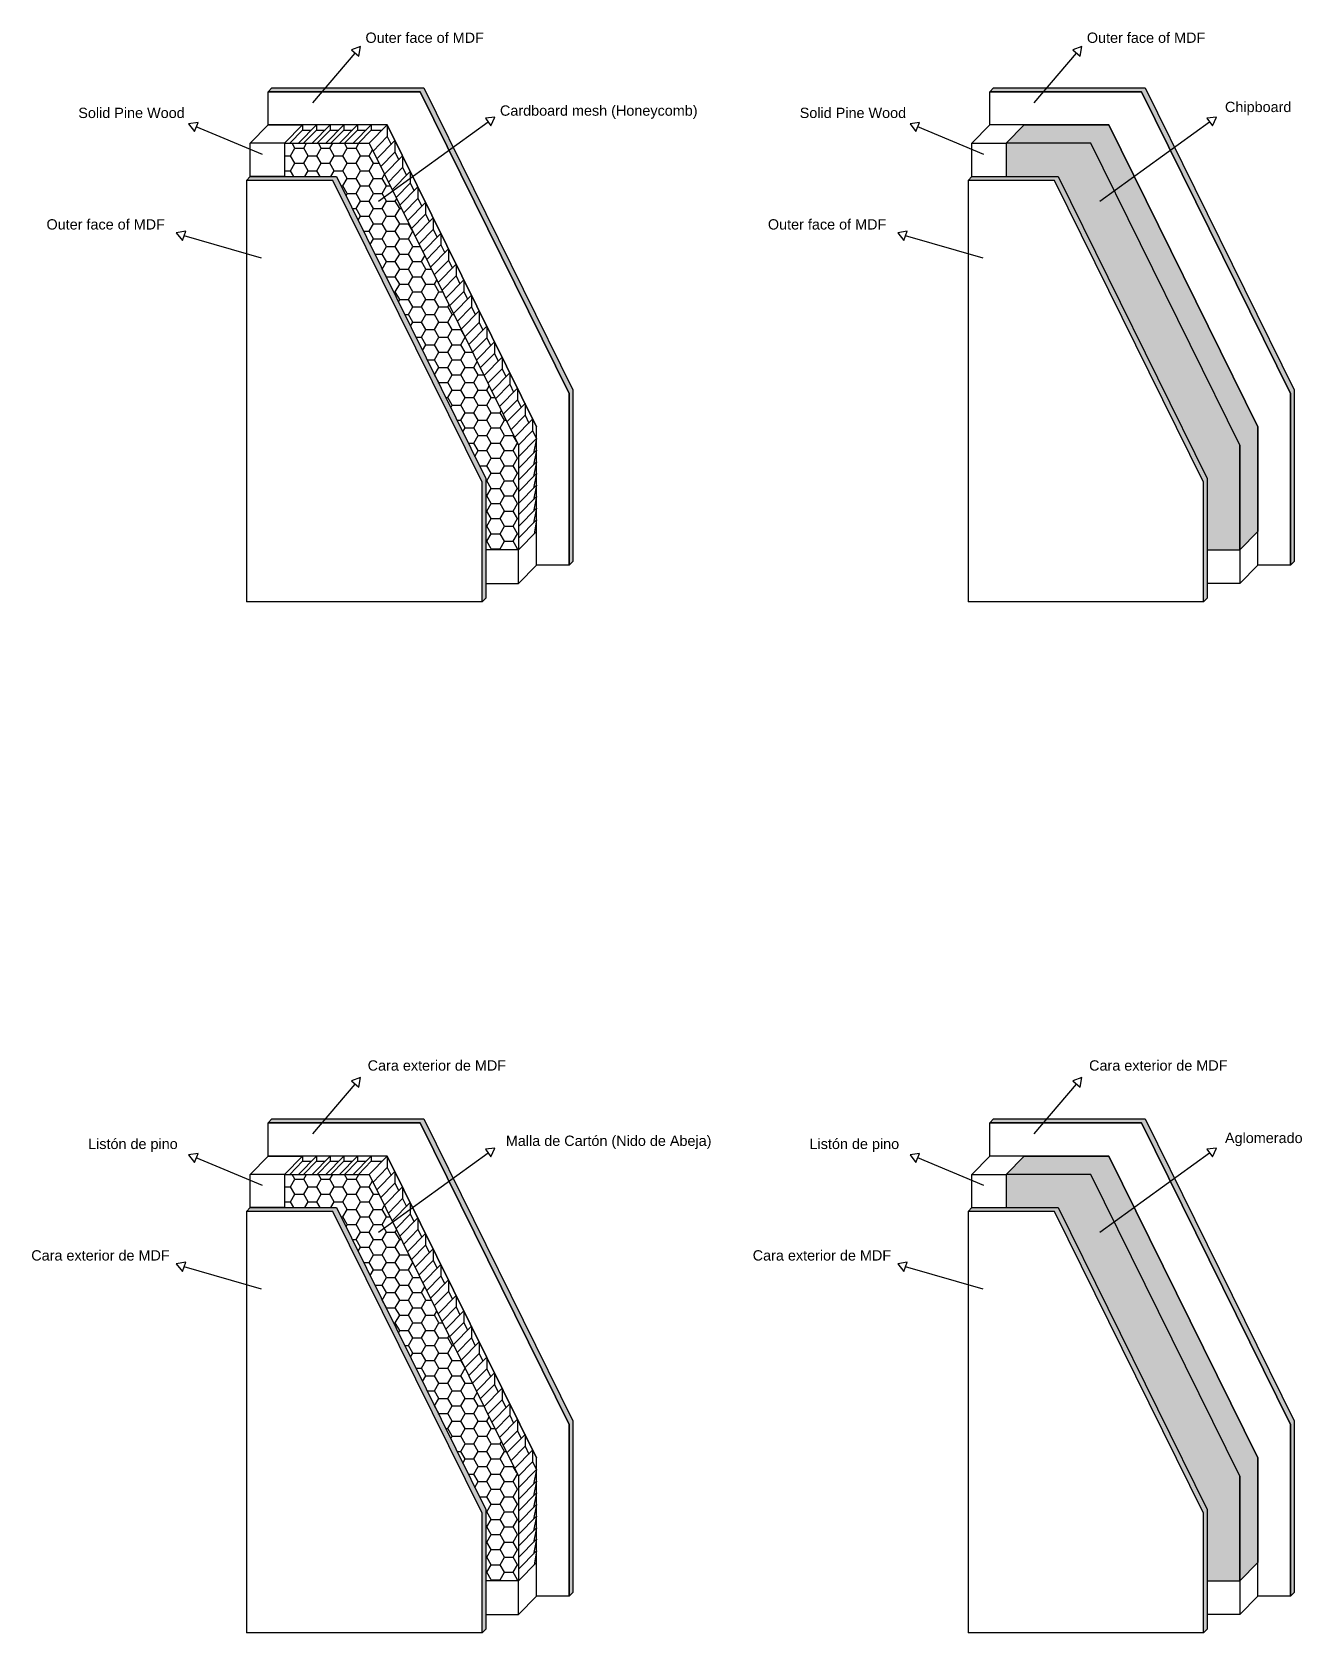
# Model space of a CAD drawing. Header units: millimetres. Extents: x 375 to 19686, y 637 to 5744.
# Drawn here: x 375 to 4072, y 1000 to 5658 of the extents above; entities that cross this region are included whole.
import ezdxf

# ---------------------------------------------------------------- set-up
doc = ezdxf.new("R2010")
doc.units = ezdxf.units.MM
doc.layers.add('Capa1', color=252, linetype='Continuous')
doc.styles.get("Standard").update_dxf_attribs({"font": 'txt.shx'})
pattern_1 = [(37.5, (-788.388, 384.66), (-0.48001, 14.682397), [0, -11.5824, 0, -12.954, 0, -12.3825]), (7.5, (-788.388, 384.66), (13.4857, 21.50475), [0, -6.2484, 0, -10.4394, 0, -4.0005]), (327.5, (-797.761, 384.66), (23.72977, 0.043116), [0, -3.81, 0, -13.716, 0, -17.907]), (317.5, (-797.76, 384.66), (22.90669, 6.68788), [0, -1.905, 0, -8.9916, 0, -10.287])]
pattern_2 = [(37.5, (-788.388, 3384.66), (-0.48001, 14.682397), [0, -11.5824, 0, -12.954, 0, -12.3825]), (7.5, (-788.388, 3384.66), (13.4857, 21.50475), [0, -6.2484, 0, -10.4394, 0, -4.0005]), (327.5, (-797.761, 3384.66), (23.72977, 0.043116), [0, -3.81, 0, -13.716, 0, -17.907]), (317.5, (-797.76, 3384.66), (22.90669, 6.68788), [0, -1.905, 0, -8.9916, 0, -10.287])]

msp = doc.modelspace()

# ---------------------------------------------------------------- hatches: boundary and pattern name
at = {"layer": 'Capa1'}
for points in [[(1063.084, 5484.776), (1073.734, 5495.612), (1515.508, 5495.612), (1504.858, 5484.776)], [(1939.053, 4106.697), (1939.053, 4606.416), (1504.858, 5484.776), (1515.508, 5495.612), (1949.703, 4617.252), (1949.703, 4117.533)], [(3163.084, 5484.776), (3173.734, 5495.612), (3615.508, 5495.612), (3604.858, 5484.776)], [(4039.053, 4106.697), (4039.053, 4606.416), (3604.858, 5484.776), (3615.508, 5495.612), (4049.703, 4617.252), (4049.703, 4117.533)], [(1685.472, 4000), (1685.472, 4348.413), (1251.277, 5226.773), (1000, 5226.773), (1010.65, 5237.609), (1261.927, 5237.609), (1696.122, 4359.249), (1696.122, 4010.836)], [(3785.472, 4000), (3785.472, 4348.413), (3351.277, 5226.773), (3100, 5226.773), (3110.65, 5237.609), (3361.927, 5237.609), (3796.122, 4359.249), (3796.122, 4010.836)], [(1063.084, 2484.776), (1073.734, 2495.612), (1515.508, 2495.612), (1504.858, 2484.776)], [(1939.053, 1106.697), (1939.053, 1606.416), (1504.858, 2484.776), (1515.508, 2495.612), (1949.703, 1617.252), (1949.703, 1117.533)], [(3163.084, 2484.776), (3173.734, 2495.612), (3615.508, 2495.612), (3604.858, 2484.776)], [(4039.053, 1106.697), (4039.053, 1606.416), (3604.858, 2484.776), (3615.508, 2495.612), (4049.703, 1617.252), (4049.703, 1117.533)], [(1685.472, 1000), (1685.472, 1348.413), (1251.277, 2226.773), (1000, 2226.773), (1010.65, 2237.609), (1261.927, 2237.609), (1696.122, 1359.249), (1696.122, 1010.836)], [(3785.472, 1000), (3785.472, 1348.413), (3351.277, 2226.773), (3100, 2226.773), (3110.65, 2237.609), (3361.927, 2237.609), (3796.122, 1359.249), (3796.122, 1010.836)]]:
    msp.add_hatch(color=256, dxfattribs=at).paths.add_polyline_path(points)
h = msp.add_hatch(dxfattribs=at)
h.set_pattern_fill('AR-SAND', color=256, scale=0.3, style=0)
h.set_pattern_definition(pattern_2)
edge = h.paths.add_edge_path()
edge.add_line((3210.65, 5334.518), (3263.084, 5387.867))
edge.add_line((3263.084, 5387.867), (3509.609, 5387.867))
edge.add_line((3509.609, 5387.867), (3943.805, 4509.507))
edge.add_line((3943.805, 4509.507), (3943.805, 4204.862))
edge.add_line((3943.805, 4204.862), (3891.371, 4151.514))
edge.add_line((3891.371, 4151.514), (3891.371, 4456.158))
edge.add_line((3891.371, 4456.158), (3457.175, 5334.518))
edge.add_line((3457.175, 5334.518), (3210.65, 5334.518))
edge.add_line((3210.65, 5334.518), (3263.084, 5387.867))
h = msp.add_hatch(dxfattribs=at)
h.set_pattern_fill('HONEY', color=256, scale=8, style=0)
h.set_pattern_definition([(0, (-2516.802, 3384.66), (38.1, 21.99704), [25.4, -50.8]), (120, (-2516.802, 3384.66), (-38.1, 21.99705), [25.4, -50.8]), (60, (-2516.802, 3384.66), (5e-06, 43.99409), [-50.8, 25.4])])
h.paths.add_polyline_path([(1110.65, 5334.518), (1110.65, 5237.609), (1261.927, 5237.609), (1696.122, 4359.249), (1696.122, 4151.514), (1791.371, 4151.514), (1791.371, 4456.158), (1357.175, 5334.518)])
h = msp.add_hatch(dxfattribs=at)
h.set_pattern_fill('AR-SAND', color=256, scale=0.3, style=0)
h.set_pattern_definition(pattern_2)
h.paths.add_polyline_path([(3210.65, 5334.518), (3210.65, 5237.609), (3361.927, 5237.609), (3796.122, 4359.249), (3796.122, 4151.514), (3891.371, 4151.514), (3891.371, 4456.158), (3457.175, 5334.518)])
h = msp.add_hatch(dxfattribs=at)
h.set_pattern_fill('AR-SAND', color=256, scale=0.3, style=0)
h.set_pattern_definition(pattern_1)
edge = h.paths.add_edge_path()
edge.add_line((3210.65, 2334.518), (3263.084, 2387.867))
edge.add_line((3263.084, 2387.867), (3509.609, 2387.867))
edge.add_line((3509.609, 2387.867), (3943.805, 1509.507))
edge.add_line((3943.805, 1509.507), (3943.805, 1204.862))
edge.add_line((3943.805, 1204.862), (3891.371, 1151.514))
edge.add_line((3891.371, 1151.514), (3891.371, 1456.158))
edge.add_line((3891.371, 1456.158), (3457.175, 2334.518))
edge.add_line((3457.175, 2334.518), (3210.65, 2334.518))
edge.add_line((3210.65, 2334.518), (3263.084, 2387.867))
h = msp.add_hatch(dxfattribs=at)
h.set_pattern_fill('HONEY', color=256, scale=8, style=0)
h.set_pattern_definition([(0, (-2516.802, 384.66), (38.1, 21.99704), [25.4, -50.8]), (120, (-2516.802, 384.66), (-38.1, 21.99705), [25.4, -50.8]), (60, (-2516.802, 384.66), (5e-06, 43.99409), [-50.8, 25.4])])
h.paths.add_polyline_path([(1110.65, 2334.518), (1110.65, 2237.609), (1261.927, 2237.609), (1696.122, 1359.249), (1696.122, 1151.514), (1791.371, 1151.514), (1791.371, 1456.158), (1357.175, 2334.518)])
h = msp.add_hatch(dxfattribs=at)
h.set_pattern_fill('AR-SAND', color=256, scale=0.3, style=0)
h.set_pattern_definition(pattern_1)
h.paths.add_polyline_path([(3210.65, 2334.518), (3210.65, 2237.609), (3361.927, 2237.609), (3796.122, 1359.249), (3796.122, 1151.514), (3891.371, 1151.514), (3891.371, 1456.158), (3457.175, 2334.518)])

# ---------------------------------------------------------------- linework, layer by layer
for p, q in [((1192.333, 5452.488), (1315.895, 5597.341)), ((3292.333, 5452.488), (3415.895, 5597.341)), ((1063.084, 5484.776), (1073.734, 5495.612)), ((1504.858, 5484.776), (1063.084, 5484.776)), ((1073.734, 5495.612), (1515.508, 5495.612)), ((1515.508, 5495.612), (1949.703, 4617.252)), ((3163.084, 5484.776), (3173.734, 5495.612)), ((3604.858, 5484.776), (3163.084, 5484.776)), ((3173.734, 5495.612), (3615.508, 5495.612)), ((4039.053, 4606.416), (3604.858, 5484.776)), ((3615.508, 5495.612), (4049.703, 4617.252)), ((1046.14, 5301.598), (853.669, 5382.336)), ((1383.616, 5166.345), (1703.214, 5396.685)), ((1409.609, 5387.867), (1843.805, 4509.507)), ((3146.14, 5301.598), (2953.669, 5382.336)), ((3110.65, 5334.518), (3163.084, 5387.867)), ((3210.65, 5334.518), (3263.084, 5387.867)), ((3483.616, 5166.345), (3803.214, 5396.685)), ((3509.609, 5387.867), (3943.805, 4509.507)), ((1110.65, 5334.518), (1010.65, 5334.518)), ((1357.175, 5334.518), (1791.371, 4456.158)), ((1357.175, 5334.518), (1791.371, 4456.158)), ((3110.65, 5237.609), (3110.65, 5334.518)), ((3110.65, 5334.518), (3210.65, 5334.518)), ((1000, 5226.773), (1000, 4000)), ((3100, 5226.773), (3100, 4000)), ((1043.821, 5000.12), (818.083, 5065.423)), ((3143.821, 5000.12), (2918.083, 5065.423)), ((1949.703, 4617.252), (1949.703, 4117.533)), ((4049.703, 4617.252), (4049.703, 4117.533)), ((1939.053, 4106.697), (1939.053, 4606.416)), ((4039.053, 4106.697), (4039.053, 4606.416)), ((1791.371, 4456.158), (1791.371, 4151.514)), ((3891.371, 4456.158), (3891.371, 4053.349)), ((1791.371, 4053.349), (1791.371, 4151.514)), ((1949.703, 4117.533), (1939.053, 4106.697)), ((3891.371, 4053.349), (3943.805, 4106.697)), ((4049.703, 4117.533), (4039.053, 4106.697)), ((3891.371, 4053.349), (3796.122, 4053.349)), ((1685.472, 4000), (1000, 4000)), ((3785.472, 4000), (3100, 4000)), ((1192.333, 2452.488), (1315.895, 2597.341)), ((3292.333, 2452.488), (3415.895, 2597.341)), ((1063.084, 2484.776), (1073.734, 2495.612)), ((1504.858, 2484.776), (1063.084, 2484.776)), ((1073.734, 2495.612), (1515.508, 2495.612)), ((1515.508, 2495.612), (1949.703, 1617.252)), ((3163.084, 2484.776), (3173.734, 2495.612)), ((3604.858, 2484.776), (3163.084, 2484.776)), ((3173.734, 2495.612), (3615.508, 2495.612)), ((4039.053, 1606.416), (3604.858, 2484.776)), ((3615.508, 2495.612), (4049.703, 1617.252)), ((1046.14, 2301.598), (853.669, 2382.336)), ((1383.616, 2166.345), (1703.214, 2396.685)), ((1409.609, 2387.867), (1843.805, 1509.507)), ((3146.14, 2301.598), (2953.669, 2382.336)), ((3110.65, 2334.518), (3163.084, 2387.867)), ((3210.65, 2334.518), (3263.084, 2387.867)), ((3483.616, 2166.345), (3803.214, 2396.685)), ((3509.609, 2387.867), (3943.805, 1509.507)), ((1110.65, 2334.518), (1010.65, 2334.518)), ((1357.175, 2334.518), (1791.371, 1456.158)), ((1357.175, 2334.518), (1791.371, 1456.158)), ((3110.65, 2237.609), (3110.65, 2334.518)), ((3110.65, 2334.518), (3210.65, 2334.518)), ((1000, 2226.773), (1000, 1000)), ((3100, 2226.773), (3100, 1000)), ((1043.821, 2000.12), (818.083, 2065.423)), ((3143.821, 2000.12), (2918.083, 2065.423)), ((1939.053, 1106.697), (1939.053, 1606.416)), ((1949.703, 1617.252), (1949.703, 1117.533)), ((4039.053, 1106.697), (4039.053, 1606.416)), ((4049.703, 1617.252), (4049.703, 1117.533)), ((1791.371, 1456.158), (1791.371, 1151.514)), ((3891.371, 1456.158), (3891.371, 1053.349)), ((1791.371, 1053.349), (1791.371, 1151.514)), ((1949.703, 1117.533), (1939.053, 1106.697)), ((3891.371, 1053.349), (3943.805, 1106.697)), ((4049.703, 1117.533), (4039.053, 1106.697)), ((3891.371, 1053.349), (3796.122, 1053.349)), ((1685.472, 1000), (1000, 1000)), ((3785.472, 1000), (3100, 1000))]:
    msp.add_line(p, q)
for points in [[(1331.668, 5615.832), (1305.219, 5606.448), (1326.571, 5588.235)], [(3431.668, 5615.832), (3405.219, 5606.448), (3426.571, 5588.235)], [(1939.053, 4106.697), (1843.805, 4106.697), (1843.805, 4509.507), (1409.609, 5387.867), (1063.084, 5387.867), (1063.084, 5484.776), (1504.858, 5484.776), (1939.053, 4606.416)], [(4039.053, 4106.697), (3943.805, 4106.697), (3943.805, 4509.507), (3509.609, 5387.867), (3163.084, 5387.867), (3163.084, 5484.776), (3604.858, 5484.776), (4039.053, 4606.416)], [(1722.946, 5410.875), (1695.021, 5408.077), (1711.407, 5385.292)], [(3822.946, 5410.875), (3795.021, 5408.077), (3811.407, 5385.292)], [(831.256, 5391.737), (848.241, 5369.396), (859.097, 5395.276)], [(1163.084, 5387.867), (1110.65, 5334.518), (1110.65, 5237.609), (1010.65, 5237.609), (1010.65, 5334.518), (1063.084, 5387.867)], [(2931.256, 5391.737), (2948.241, 5369.396), (2959.097, 5395.276)], [(1685.472, 4000), (1685.472, 4348.413), (1251.277, 5226.773), (1000, 5226.773), (1010.65, 5237.609), (1261.927, 5237.609), (1696.122, 4359.249), (1696.122, 4010.836)], [(3785.472, 4000), (3785.472, 4348.413), (3351.277, 5226.773), (3100, 5226.773), (3110.65, 5237.609), (3361.927, 5237.609), (3796.122, 4359.249), (3796.122, 4010.836)], [(795.217, 5073.659), (813.328, 5052.221), (822.838, 5078.625)], [(2895.217, 5073.659), (2913.328, 5052.221), (2922.838, 5078.625)], [(1696.122, 4151.514), (1696.122, 4053.349), (1791.371, 4053.349), (1843.805, 4106.697), (1843.805, 4204.862), (1791.371, 4151.514)], [(1331.668, 2615.832), (1305.219, 2606.448), (1326.571, 2588.235)], [(3431.668, 2615.832), (3405.219, 2606.448), (3426.571, 2588.235)], [(1939.053, 1106.697), (1843.805, 1106.697), (1843.805, 1509.507), (1409.609, 2387.867), (1063.084, 2387.867), (1063.084, 2484.776), (1504.858, 2484.776), (1939.053, 1606.416)], [(4039.053, 1106.697), (3943.805, 1106.697), (3943.805, 1509.507), (3509.609, 2387.867), (3163.084, 2387.867), (3163.084, 2484.776), (3604.858, 2484.776), (4039.053, 1606.416)], [(831.256, 2391.737), (848.241, 2369.396), (859.097, 2395.276)], [(1163.084, 2387.867), (1110.65, 2334.518), (1110.65, 2237.609), (1010.65, 2237.609), (1010.65, 2334.518), (1063.084, 2387.867)], [(1722.946, 2410.875), (1695.021, 2408.077), (1711.407, 2385.292)], [(2931.256, 2391.737), (2948.241, 2369.396), (2959.097, 2395.276)], [(3822.946, 2410.875), (3795.021, 2408.077), (3811.407, 2385.292)], [(1685.472, 1000), (1685.472, 1348.413), (1251.277, 2226.773), (1000, 2226.773), (1010.65, 2237.609), (1261.927, 2237.609), (1696.122, 1359.249), (1696.122, 1010.836)], [(3785.472, 1000), (3785.472, 1348.413), (3351.277, 2226.773), (3100, 2226.773), (3110.65, 2237.609), (3361.927, 2237.609), (3796.122, 1359.249), (3796.122, 1010.836)], [(795.217, 2073.659), (813.328, 2052.221), (822.838, 2078.625)], [(2895.217, 2073.659), (2913.328, 2052.221), (2922.838, 2078.625)], [(1696.122, 1151.514), (1696.122, 1053.349), (1791.371, 1053.349), (1843.805, 1106.697), (1843.805, 1204.862), (1791.371, 1151.514)]]:
    msp.add_lwpolyline(points, close=True)
for points in [[(3210.65, 5334.518), (3263.084, 5387.867), (3509.609, 5387.867), (3943.805, 4509.507), (3943.805, 4204.862), (3891.371, 4151.514), (3891.371, 4456.158), (3457.175, 5334.518), (3210.65, 5334.518), (3263.084, 5387.867)], [(3210.65, 5334.518), (3210.65, 5237.609), (3361.927, 5237.609), (3796.122, 4359.249), (3796.122, 4151.514), (3891.371, 4151.514), (3891.371, 4456.158), (3457.175, 5334.518), (3210.65, 5334.518)], [(3210.65, 2334.518), (3263.084, 2387.867), (3509.609, 2387.867), (3943.805, 1509.507), (3943.805, 1204.862), (3891.371, 1151.514), (3891.371, 1456.158), (3457.175, 2334.518), (3210.65, 2334.518), (3263.084, 2387.867)], [(3210.65, 2334.518), (3210.65, 2237.609), (3361.927, 2237.609), (3796.122, 1359.249), (3796.122, 1151.514), (3891.371, 1151.514), (3891.371, 1456.158), (3457.175, 2334.518), (3210.65, 2334.518)]]:
    msp.add_lwpolyline(points)
for p, q in [((1939.053, 4606.416), (1504.858, 5484.776)), ((1125.393, 5334.518), (1163.084, 5372.867)), ((1150.65, 5334.518), (1203.084, 5387.867)), ((1163.084, 5387.867), (1163.084, 5372.867)), ((1163.084, 5372.867), (1188.341, 5372.867)), ((1165.393, 5334.518), (1203.084, 5372.867)), ((1190.65, 5334.518), (1243.084, 5387.867)), ((1203.084, 5387.867), (1203.084, 5372.867)), ((1203.084, 5372.867), (1228.341, 5372.867)), ((1205.393, 5334.518), (1243.084, 5372.867)), ((1230.65, 5334.518), (1283.084, 5387.867)), ((1243.084, 5387.867), (1243.084, 5372.867)), ((1243.084, 5372.867), (1268.341, 5372.867)), ((1245.393, 5334.518), (1283.084, 5372.867)), ((1270.65, 5334.518), (1323.084, 5387.867)), ((1283.084, 5387.867), (1283.084, 5372.867)), ((1283.084, 5372.867), (1308.341, 5372.867)), ((1285.393, 5334.518), (1323.084, 5372.867)), ((1310.65, 5334.518), (1363.084, 5387.867)), ((1323.084, 5387.867), (1323.084, 5372.867)), ((1323.084, 5372.867), (1348.341, 5372.867)), ((1325.393, 5334.518), (1363.084, 5372.867)), ((1409.609, 5387.867), (1357.175, 5334.518)), ((1363.084, 5387.867), (1363.084, 5372.867)), ((1363.084, 5372.867), (1394.866, 5372.867)), ((1409.609, 5387.867), (1409.609, 5354.017)), ((1110.65, 5334.518), (1357.175, 5334.518)), ((1409.609, 5354.017), (1368.308, 5311.996)), ((1431.876, 5342.823), (1379.442, 5289.474)), ((1409.609, 5354.017), (1420.743, 5331.495)), ((1431.876, 5342.823), (1431.876, 5308.973)), ((1431.876, 5308.973), (1390.575, 5266.952)), ((1454.142, 5297.779), (1401.708, 5244.43)), ((1431.876, 5308.973), (1443.009, 5286.451)), ((1454.142, 5297.779), (1454.142, 5263.929)), ((1454.142, 5263.929), (1412.841, 5221.908)), ((1476.409, 5252.735), (1423.974, 5199.386)), ((1476.409, 5218.885), (1435.108, 5176.864)), ((1454.142, 5263.929), (1465.275, 5241.407)), ((1476.409, 5252.735), (1476.409, 5218.885)), ((1476.409, 5218.885), (1487.542, 5196.363)), ((1498.675, 5207.69), (1446.241, 5154.342)), ((1498.675, 5173.841), (1457.374, 5131.82)), ((1498.675, 5207.69), (1498.675, 5173.841)), ((1498.675, 5173.841), (1509.808, 5151.319)), ((1520.941, 5162.646), (1468.507, 5109.298)), ((1520.941, 5128.797), (1479.64, 5086.776)), ((1520.941, 5162.646), (1520.941, 5128.797)), ((1520.941, 5128.797), (1532.075, 5106.275)), ((1543.208, 5117.602), (1490.774, 5064.254)), ((1543.208, 5083.753), (1501.907, 5041.732)), ((1543.208, 5117.602), (1543.208, 5083.753)), ((1543.208, 5083.753), (1554.341, 5061.231)), ((1565.474, 5072.558), (1513.04, 5019.21)), ((1565.474, 5038.709), (1524.173, 4996.688)), ((1565.474, 5072.558), (1565.474, 5038.709)), ((1565.474, 5038.709), (1576.608, 5016.187)), ((1587.741, 5027.514), (1535.307, 4974.165)), ((1587.741, 4993.665), (1546.44, 4951.643)), ((1587.741, 5027.514), (1587.741, 4993.665)), ((1587.741, 4993.665), (1598.874, 4971.143)), ((1610.007, 4982.47), (1557.573, 4929.121)), ((1610.007, 4948.621), (1568.706, 4906.599)), ((1610.007, 4982.47), (1610.007, 4948.621)), ((1610.007, 4948.621), (1621.14, 4926.099)), ((1632.274, 4937.426), (1579.839, 4884.077)), ((1632.274, 4903.576), (1590.973, 4861.555)), ((1654.54, 4892.382), (1602.106, 4839.033)), ((1632.274, 4937.426), (1632.274, 4903.576)), ((1632.274, 4903.576), (1643.407, 4881.054)), ((1654.54, 4892.382), (1654.54, 4858.532)), ((1654.54, 4858.532), (1613.239, 4816.511)), ((1676.806, 4847.338), (1624.372, 4793.989)), ((1654.54, 4858.532), (1665.673, 4836.01)), ((1676.806, 4847.338), (1676.806, 4813.488)), ((1676.806, 4813.488), (1635.505, 4771.467)), ((1699.073, 4802.294), (1646.639, 4748.945)), ((1676.806, 4813.488), (1687.94, 4790.966)), ((1699.073, 4802.294), (1699.073, 4768.444)), ((1699.073, 4768.444), (1657.772, 4726.423)), ((1721.339, 4757.25), (1668.905, 4703.901)), ((1699.073, 4768.444), (1710.206, 4745.922)), ((1721.339, 4757.25), (1721.339, 4723.4)), ((1721.339, 4723.4), (1680.038, 4681.379)), ((1743.606, 4712.205), (1691.172, 4658.857)), ((1721.339, 4723.4), (1732.473, 4700.878)), ((1743.606, 4712.205), (1743.606, 4678.356)), ((1743.606, 4678.356), (1702.305, 4636.335)), ((1765.872, 4667.161), (1713.438, 4613.813)), ((1743.606, 4678.356), (1754.739, 4655.834)), ((1765.872, 4667.161), (1765.872, 4633.312)), ((1765.872, 4633.312), (1724.571, 4591.291)), ((1788.139, 4622.117), (1735.704, 4568.769)), ((1765.872, 4633.312), (1777.005, 4610.79)), ((1788.139, 4622.117), (1788.139, 4588.268)), ((1788.139, 4588.268), (1746.838, 4546.247)), ((1810.405, 4577.073), (1757.971, 4523.725)), ((1788.139, 4588.268), (1799.272, 4565.746)), ((1810.405, 4577.073), (1810.405, 4543.224)), ((1810.405, 4543.224), (1769.104, 4501.202)), ((1832.672, 4532.029), (1780.237, 4478.68)), ((1810.405, 4543.224), (1821.538, 4520.702)), ((1832.672, 4532.029), (1832.672, 4498.18)), ((1832.672, 4498.18), (1791.371, 4456.158)), ((1843.805, 4475.658), (1791.371, 4422.309)), ((1832.672, 4498.18), (1843.805, 4475.658)), ((1843.805, 4475.658), (1835.031, 4432.881)), ((1843.805, 4441.808), (1791.371, 4388.46)), ((1843.805, 4441.808), (1835.031, 4399.032)), ((1843.805, 4407.959), (1791.371, 4354.61)), ((1843.805, 4407.959), (1835.031, 4365.182)), ((1843.805, 4374.109), (1791.371, 4320.761)), ((1843.805, 4340.26), (1791.371, 4286.911)), ((1843.805, 4374.109), (1835.031, 4331.333)), ((1843.805, 4340.26), (1835.031, 4297.483)), ((1843.805, 4306.411), (1791.371, 4253.062)), ((1843.805, 4306.411), (1835.031, 4263.634)), ((1843.805, 4272.561), (1791.371, 4219.213)), ((1843.805, 4272.561), (1835.031, 4229.785)), ((1843.805, 4238.712), (1791.371, 4185.363)), ((1843.805, 4238.712), (1836.952, 4197.89)), ((1939.053, 1606.416), (1504.858, 2484.776)), ((1150.65, 2334.518), (1203.084, 2387.867)), ((1163.084, 2387.867), (1163.084, 2372.867)), ((1190.65, 2334.518), (1243.084, 2387.867)), ((1203.084, 2387.867), (1203.084, 2372.867)), ((1230.65, 2334.518), (1283.084, 2387.867)), ((1243.084, 2387.867), (1243.084, 2372.867)), ((1270.65, 2334.518), (1323.084, 2387.867)), ((1283.084, 2387.867), (1283.084, 2372.867)), ((1310.65, 2334.518), (1363.084, 2387.867)), ((1323.084, 2387.867), (1323.084, 2372.867)), ((1409.609, 2387.867), (1357.175, 2334.518)), ((1363.084, 2387.867), (1363.084, 2372.867)), ((1409.609, 2387.867), (1409.609, 2354.017)), ((1110.65, 2334.518), (1357.175, 2334.518)), ((1125.393, 2334.518), (1163.084, 2372.867)), ((1163.084, 2372.867), (1188.341, 2372.867)), ((1165.393, 2334.518), (1203.084, 2372.867)), ((1203.084, 2372.867), (1228.341, 2372.867)), ((1205.393, 2334.518), (1243.084, 2372.867)), ((1243.084, 2372.867), (1268.341, 2372.867)), ((1245.393, 2334.518), (1283.084, 2372.867)), ((1283.084, 2372.867), (1308.341, 2372.867)), ((1285.393, 2334.518), (1323.084, 2372.867)), ((1323.084, 2372.867), (1348.341, 2372.867)), ((1325.393, 2334.518), (1363.084, 2372.867)), ((1363.084, 2372.867), (1394.866, 2372.867)), ((1409.609, 2354.017), (1368.308, 2311.996)), ((1431.876, 2342.823), (1379.442, 2289.474)), ((1409.609, 2354.017), (1420.743, 2331.495)), ((1431.876, 2342.823), (1431.876, 2308.973)), ((1431.876, 2308.973), (1390.575, 2266.952)), ((1454.142, 2297.779), (1401.708, 2244.43)), ((1431.876, 2308.973), (1443.009, 2286.451)), ((1454.142, 2297.779), (1454.142, 2263.929)), ((1454.142, 2263.929), (1412.841, 2221.908)), ((1476.409, 2252.735), (1423.974, 2199.386)), ((1454.142, 2263.929), (1465.275, 2241.407)), ((1476.409, 2252.735), (1476.409, 2218.885)), ((1476.409, 2218.885), (1435.108, 2176.864)), ((1498.675, 2207.69), (1446.241, 2154.342)), ((1476.409, 2218.885), (1487.542, 2196.363)), ((1498.675, 2207.69), (1498.675, 2173.841)), ((1498.675, 2173.841), (1457.374, 2131.82)), ((1520.941, 2162.646), (1468.507, 2109.298)), ((1498.675, 2173.841), (1509.808, 2151.319)), ((1520.941, 2162.646), (1520.941, 2128.797)), ((1520.941, 2128.797), (1479.64, 2086.776)), ((1543.208, 2117.602), (1490.774, 2064.254)), ((1520.941, 2128.797), (1532.075, 2106.275)), ((1543.208, 2117.602), (1543.208, 2083.753)), ((1543.208, 2083.753), (1501.907, 2041.732)), ((1565.474, 2072.558), (1513.04, 2019.21)), ((1543.208, 2083.753), (1554.341, 2061.231)), ((1565.474, 2072.558), (1565.474, 2038.709)), ((1565.474, 2038.709), (1524.173, 1996.688)), ((1587.741, 2027.514), (1535.307, 1974.165)), ((1565.474, 2038.709), (1576.608, 2016.187)), ((1587.741, 2027.514), (1587.741, 1993.665)), ((1587.741, 1993.665), (1546.44, 1951.643)), ((1610.007, 1982.47), (1557.573, 1929.121)), ((1587.741, 1993.665), (1598.874, 1971.143)), ((1610.007, 1982.47), (1610.007, 1948.621)), ((1610.007, 1948.621), (1568.706, 1906.599)), ((1632.274, 1937.426), (1579.839, 1884.077)), ((1610.007, 1948.621), (1621.14, 1926.099)), ((1632.274, 1937.426), (1632.274, 1903.576)), ((1632.274, 1903.576), (1590.973, 1861.555)), ((1654.54, 1892.382), (1602.106, 1839.033)), ((1632.274, 1903.576), (1643.407, 1881.054)), ((1654.54, 1892.382), (1654.54, 1858.532)), ((1654.54, 1858.532), (1613.239, 1816.511)), ((1676.806, 1847.338), (1624.372, 1793.989)), ((1654.54, 1858.532), (1665.673, 1836.01)), ((1676.806, 1847.338), (1676.806, 1813.488)), ((1676.806, 1813.488), (1635.505, 1771.467)), ((1699.073, 1802.294), (1646.639, 1748.945)), ((1676.806, 1813.488), (1687.94, 1790.966)), ((1699.073, 1802.294), (1699.073, 1768.444)), ((1699.073, 1768.444), (1657.772, 1726.423)), ((1721.339, 1757.25), (1668.905, 1703.901)), ((1699.073, 1768.444), (1710.206, 1745.922)), ((1721.339, 1757.25), (1721.339, 1723.4)), ((1721.339, 1723.4), (1680.038, 1681.379)), ((1743.606, 1712.205), (1691.172, 1658.857)), ((1743.606, 1678.356), (1702.305, 1636.335)), ((1721.339, 1723.4), (1732.473, 1700.878)), ((1743.606, 1712.205), (1743.606, 1678.356)), ((1743.606, 1678.356), (1754.739, 1655.834)), ((1765.872, 1667.161), (1713.438, 1613.813)), ((1765.872, 1633.312), (1724.571, 1591.291)), ((1765.872, 1667.161), (1765.872, 1633.312)), ((1765.872, 1633.312), (1777.005, 1610.79)), ((1788.139, 1622.117), (1735.704, 1568.769)), ((1788.139, 1588.268), (1746.838, 1546.247)), ((1788.139, 1622.117), (1788.139, 1588.268)), ((1788.139, 1588.268), (1799.272, 1565.746)), ((1810.405, 1577.073), (1757.971, 1523.725)), ((1810.405, 1543.224), (1769.104, 1501.202)), ((1810.405, 1577.073), (1810.405, 1543.224)), ((1810.405, 1543.224), (1821.538, 1520.702)), ((1832.672, 1532.029), (1780.237, 1478.68)), ((1832.672, 1498.18), (1791.371, 1456.158)), ((1832.672, 1532.029), (1832.672, 1498.18)), ((1832.672, 1498.18), (1843.805, 1475.658)), ((1843.805, 1475.658), (1791.371, 1422.309)), ((1843.805, 1475.658), (1835.031, 1432.881)), ((1843.805, 1441.808), (1791.371, 1388.46)), ((1843.805, 1407.959), (1791.371, 1354.61)), ((1843.805, 1441.808), (1835.031, 1399.032)), ((1843.805, 1407.959), (1835.031, 1365.182)), ((1843.805, 1374.109), (1791.371, 1320.761)), ((1843.805, 1374.109), (1835.031, 1331.333)), ((1843.805, 1340.26), (1791.371, 1286.911)), ((1843.805, 1306.411), (1791.371, 1253.062)), ((1843.805, 1340.26), (1835.031, 1297.483)), ((1843.805, 1306.411), (1835.031, 1263.634)), ((1843.805, 1272.561), (1791.371, 1219.213)), ((1843.805, 1272.561), (1835.031, 1229.785)), ((1843.805, 1238.712), (1791.371, 1185.363)), ((1843.805, 1238.712), (1836.952, 1197.89))]:
    msp.add_line(p, q, dxfattribs=at)

# ---------------------------------------------------------------- texts
at = {"char_height": 30, "attachment_point": 1}
for s, insert, width in [('{\\fArial|b0|i0|c0|p34;Outer face of MDF}', (1345.941, 5656.86), 427.02956), ('{\\fArial|b0|i0|c0|p34;Outer face of MDF}', (3445.941, 5656.86), 427.02956), ('{\\fArial|b0|i0|c0|p34;Chipboard}', (3847.939, 5455.493), 480.78931), ('{\\fArial|b0|i0|c0|p34;Solid Pine Wood}', (510.032, 5438.157), 334.63112), ('{\\fArial|b0|i0|c0|p34;Cardboard mesh (Honeycomb)}', (1737.445, 5444.828), 655.91432), ('{\\fArial|b0|i0|c0|p34;Solid Pine Wood}', (2610.032, 5438.157), 334.63112), ('{\\fArial|b0|i0|c0|p34;Outer face of MDF}', (417.466, 5113.693), 427.02956), ('{\\fArial|b0|i0|c0|p34;Outer face of MDF}', (2517.466, 5113.693), 427.02956), ('{\\fArial|b0|i0|c0|p34;Cara exterior de MDF}', (1352.424, 2666.367), 427.02956), ('{\\fArial|b0|i0|c0|p34;Cara exterior de MDF}', (3452.424, 2666.367), 427.02956), ('{\\fArial|b0|i0|c0|p34;Listón de pino}', (538.577, 2438.157), 297.52201), ('{\\fArial|b0|i0|c0|p34;Malla de Cartón (Nido de Abeja)}', (1754.602, 2447.277), 655.91432), ('{\\fArial|b0|i0|c0|p34;Listón de pino}', (2638.577, 2438.157), 297.52201), ('{\\fArial|b0|i0|c0|p34;Aglomerado}', (3847.939, 2455.493), 480.78931), ('{\\fArial|b0|i0|c0|p34;Cara exterior de MDF}', (373.221, 2113.693), 427.02956), ('{\\fArial|b0|i0|c0|p34;Cara exterior de MDF}', (2473.221, 2113.693), 427.02956)]:
    msp.add_mtext(s, dxfattribs=dict(at, insert=insert, width=width))

doc.saveas('drawing.dxf')
